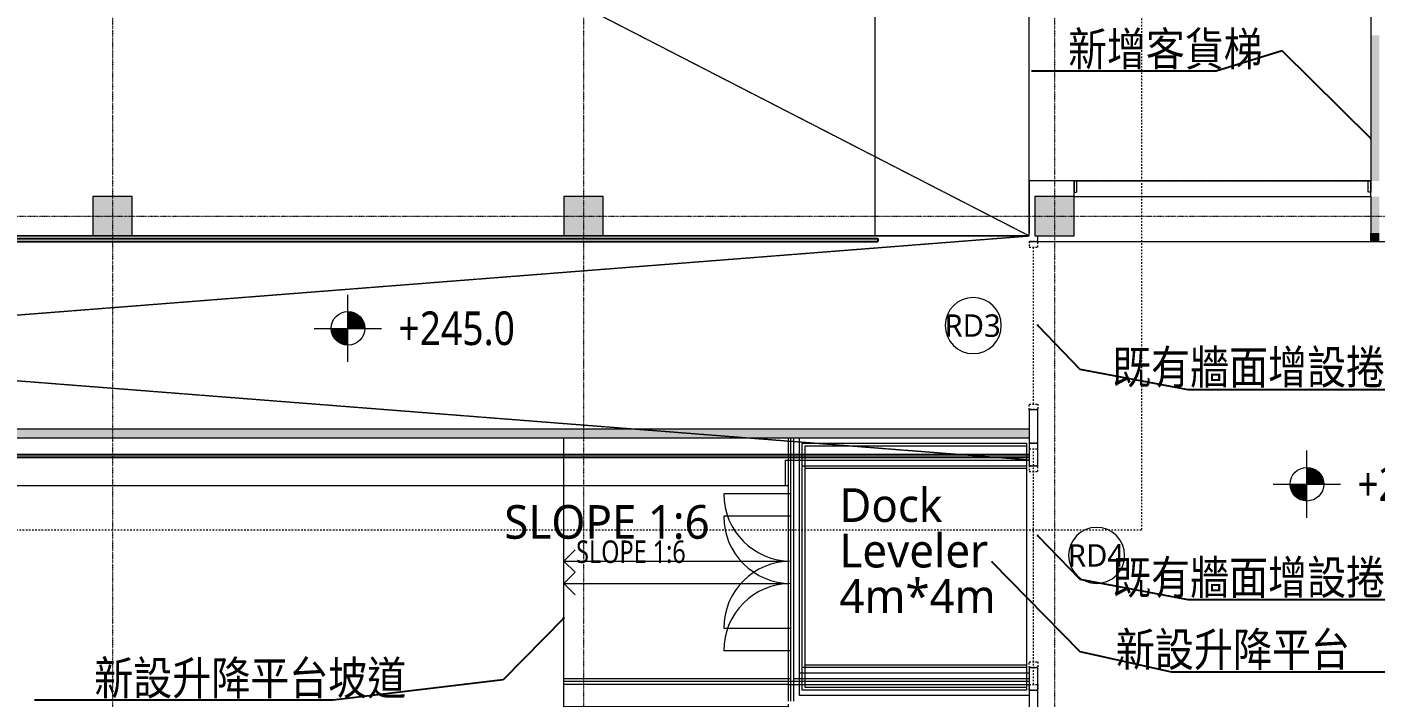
# Model space of a CAD drawing. Extents: x -76427 to 292734, y -42117 to 131250.
# Drawn here: x 225276 to 249315, y 51425 to 63375 of the extents above; entities that cross this region are included whole.
import ezdxf

# ---------------------------------------------------------------- set-up
doc = ezdxf.new("R2010")
doc.units = 0
doc.header["$LTSCALE"] = 10
for name, pattern in [('H12PL1$0$HIDDEN', [0.4, 0.3, -0.1]), ('H12PL1$0$JJP_三點線', [0.9, 0.3, -0.15, 0, -0.15, 0, -0.15, 0, -0.15]), ('H12PL1$0$JJP_虛線(退縮線、投影線、地下室範圍、非屬本工程、圖面分區)', [0.45, 0.3, -0.15]), ('H12PL1$0$TAI_虛線', [5.644, 2.822, -2.822]), ('XFM7P10ICA$0$H12PL1$0$HIDDEN', [0.4, 0.3, -0.1]), ('XFM7P10ICA$0$H12PL1$0$JJP_三點線', [0.9, 0.3, -0.15, 0, -0.15, 0, -0.15, 0, -0.15]), ('XFM7P10ICA$0$H12PL1$0$TAI_虛線', [5.644, 2.822, -2.822])]:
    doc.linetypes.add(name, pattern=pattern)
for name, color, linetype in [('H12PL1$0$A-OBJE-2D', 252, 'Continuous'), ('H12PL1$0$A-TEXT', 252, 'Continuous'), ('H12PL1$0$A-WALL-IN', 252, 'Continuous'), ('H12PL1$0$A-ZONE', 252, 'Continuous'), ('H12PL1$0$Door', 252, 'Continuous'), ('H12PL1$0$S-COL', 252, 'Continuous'), ('H12PL1$0$S-GRID', 252, 'Continuous'), ('XFDP10$0$A-W-P4S (50K)', 2, 'Continuous'), ('XFM7P10ICA$0$H12PL1$0$A-OBJE-2D', 252, 'Continuous'), ('XFM7P10ICA$0$H12PL1$0$A-TEXT-修改說明', 252, 'Continuous'), ('XFM7P10ICA$0$H12PL1$0$A-WALL-IN', 252, 'Continuous'), ('XFM7P10ICA$0$H12PL1$0$A-ZONE', 252, 'Continuous'), ('XFM7P10ICA$0$H12PL1$0$D label', 252, 'Continuous'), ('XFM7P10ICA$0$H12PL1$0$Door', 252, 'Continuous'), ('XFM7P10ICA$0$H12PL1$0$Hattch', 252, 'Continuous'), ('XFM7P10ICA$0$H12PL1$0$S-COL', 252, 'Continuous'), ('XFM7P10ICA$0$H12PL1$0$S-GRID', 252, 'Continuous'), ('XFM7P10ICA$0$H12PL1$0$S-SLAB-SHOW', 252, 'Continuous')]:
    doc.layers.add(name, color=color, linetype=linetype)
doc.styles.add('H12PL1$0$Standard', font='', dxfattribs={"width": 0.8})
doc.styles.add('XFM7P10ICA$0$H12PL1$0$dim-txt', font='isocp.shx', dxfattribs={"width": 0.7, "bigfont": 'chineset.shx'})
doc.styles.add('XFM7P10ICA$0$H12PL1$0$Standard', font='isocp.shx', dxfattribs={"bigfont": 'chineset.shx'})
doc.styles.get('H12PL1$0$Standard').set_extended_font_data('Microsoft JhengHei')
doc.dimstyles.new('XFM7P10ICA$0$H12PL1$0$ARCH-dim-200MM', dxfattribs={"dimscale": 200, "dimtxt": 0.3, "dimasz": 0.1, "dimexe": 0.1, "dimexo": 0.1, "dimgap": 0.05, "dimtad": 1, "dimdec": 0, "dimlfac": 10, "dimrnd": 0.5, "dimdsep": 46, "dimtxsty": 'XFM7P10ICA$0$H12PL1$0$dim-txt', "dimblk": 'XFM7P10ICA$0$H12PL1$0$_Dot', "dimcen": 2, "dimclrd": 256, "dimclre": 256, "dimclrt": 256, "dimadec": 0, "dimazin": 0, "dimtfac": 1, "dimtix": 1, "dimtmove": 2, "dimatfit": 3, "dimldrblk": 'XFM7P10ICA$0$H12PL1$0$_OBLIQUE', "dimfxl": 1, "dimtvp": 1, "dimtolj": 1, "dimarcsym": 0})

# ---------------------------------------------------------------- blocks, each defined once
blk = doc.blocks.new('XFM7P10ICA$0$H12PL1$0$_Dot')
blk = doc.blocks.new('XFM7P10ICA$0$H12PL1$0$_OBLIQUE')
at = {"color": 0, "linetype": 'ByBlock', "lineweight": -2}
blk.add_line((-0.5, -0.5), (0.5, 0.5), dxfattribs=at)
blk = doc.blocks.new('XFDP10')
at = {"layer": 'XFDP10$0$A-W-P4S (50K)'}
for p, q in [((208751.3, 59550), (240449.5, 59550, 0)), ((208801.3, 59600, 0), (240449.5, 59600, 0)), ((240449.5, 59600, 0), (240449.5, 59550, 0)), ((202225, 55750, 0), (243150, 55750, 0)), ((202225, 55700, 0), (243150, 55700, 0))]:
    blk.add_line(p, q, dxfattribs=at)
blk = doc.blocks.new('H12PL1')
at = {"layer": 'H12PL1$0$A-OBJE-2D', "linetype": 'H12PL1$0$HIDDEN', "lineweight": 0}
for p, q in [((192000, 85950), (243150, 59650)), ((192000, 55650), (243150, 59650)), ((243150, 55650), (192000, 59650))]:
    blk.add_line(p, q, dxfattribs=at)
at = {"layer": 'H12PL1$0$A-OBJE-2D', "lineweight": 0}
for q in [(235050, 53650), (235050, 53250)]:
    blk.add_line((234850, 53450), q, dxfattribs=at)
at = {"layer": 'H12PL1$0$A-OBJE-2D', "linetype": 'H12PL1$0$HIDDEN', "lineweight": 0}
for points in [[(243150, 59650), (243150, 89450)], [(243150, 59650), (192000, 59650)]]:
    blk.add_lwpolyline(points, dxfattribs=at)
at = {"layer": 'H12PL1$0$A-OBJE-2D', "lineweight": 0}
for points in [[(192000, 85950), (192000, 55200), (238800, 55200), (238800, 55650), (243150, 55650)], [(238900, 51350), (238900, 55650)], [(238950, 51350), (238950, 55650)], [(243150, 51450), (239050, 51450), (239050, 55650)], [(243100, 55500), (239150, 55500), (239150, 51600), (243100, 51600)], [(238850, 51300), (238850, 51250), (234850, 51250), (234850, 55200), (238850, 55200), (238850, 51350)], [(238900, 54650), (237700, 54650)], [(238900, 52250), (237700, 52250)]]:
    blk.add_lwpolyline(points, dxfattribs=at)
blk.add_lwpolyline([(239100, 55550), (243100, 55550), (243100, 51550), (239100, 51550)], close=True, dxfattribs=at)
at = {"layer": 'H12PL1$0$A-OBJE-2D', "lineweight": 0, "flags": 128}
blk.add_lwpolyline([(234850, 53450), (238850, 53450)], dxfattribs=at)
at = {"layer": 'H12PL1$0$A-OBJE-2D', "lineweight": 0}
for centre, start, end in [((238900, 54650), 180, 270), ((238900, 52250), 90, 180)]:
    blk.add_arc(centre, 1200, start, end, dxfattribs=at)
at = {"layer": 'H12PL1$0$A-WALL-IN', "lineweight": 0}
for p, q in [((243950, 60350), (243950, 60630)), ((249240, 60350), (249240, 60630)), ((243150, 59550), (243300, 59550)), ((243150, 56550), (243300, 56550)), ((243150, 55550), (243300, 55550)), ((243150, 51550), (243300, 51550))]:
    blk.add_line(p, q, dxfattribs=at)
at = {"layer": 'H12PL1$0$A-WALL-IN', "lineweight": 0, "flags": 128}
for points in [[(249240, 73425), (249240, 63225)], [(249240, 63225), (249240, 60630)], [(243150, 60630), (243150, 60350)], [(243950, 60630), (243150, 60630)], [(243150, 60350), (243150, 59700)], [(249240, 60350), (249240, 59700)], [(243300, 59550), (243300, 59650)], [(249240, 59550), (249240, 59700)], [(249240, 59550), (252715, 59550)], [(243150, 56550), (243150, 55550)], [(243300, 55550), (243300, 56550)], [(243150, 51550), (243150, 51225)], [(243300, 51225), (243300, 51550)]]:
    blk.add_lwpolyline(points, dxfattribs=at)
at = {"layer": 'H12PL1$0$A-ZONE', "linetype": 'H12PL1$0$HIDDEN', "lineweight": 0}
blk.add_lwpolyline([(243300, 59550), (249240, 59550)], dxfattribs=at)
at = {"layer": 'H12PL1$0$Door', "linetype": 'H12PL1$0$JJP_虛線(退縮線、投影線、地下室範圍、非屬本工程、圖面分區)', "lineweight": 0}
for p, q in [((244000, 60630), (243950, 60630)), ((243950, 60630), (243950, 60430)), ((243950, 60630), (249240, 60630)), ((244000, 60430), (244000, 60630)), ((249190, 60430), (249190, 60630)), ((249190, 60630), (249240, 60630)), ((249240, 60630), (249240, 60430)), ((243950, 60430), (244000, 60430)), ((243950, 60350), (249240, 60350)), ((249240, 60430), (249190, 60430))]:
    blk.add_line(p, q, dxfattribs=at)
at = {"layer": 'H12PL1$0$Door', "linetype": 'H12PL1$0$TAI_虛線', "lineweight": 0}
for p, q in [((243150, 59550), (243150, 59450)), ((243300, 59550), (243150, 59550)), ((243150, 59450), (243300, 59450)), ((243225, 56650), (243225, 59450)), ((243300, 59450), (243300, 59550)), ((243150, 56550), (243150, 56650)), ((243150, 56650), (243300, 56650)), ((243300, 56550), (243150, 56550)), ((243300, 56650), (243300, 56550)), ((243150, 55550), (243150, 55450)), ((243300, 55550), (243150, 55550)), ((243300, 55450), (243300, 55550)), ((243150, 55450), (243300, 55450)), ((243225, 51650), (243225, 55450)), ((243150, 51550), (243150, 51650)), ((243150, 51650), (243300, 51650)), ((243300, 51550), (243150, 51550)), ((243300, 51650), (243300, 51550))]:
    blk.add_line(p, q, dxfattribs=at)
at = {"layer": 'H12PL1$0$S-COL', "lineweight": 0, "flags": 128}
for points in [[(226450, 59650), (227150, 59650), (227150, 60350), (226450, 60350)], [(234850, 59650), (235550, 59650), (235550, 60350), (234850, 60350)], [(243250, 59650), (243950, 59650), (243950, 60350), (243250, 60350)]]:
    blk.add_lwpolyline(points, close=True, dxfattribs=at)
at = {"layer": 'H12PL1$0$S-GRID', "linetype": 'H12PL1$0$JJP_三點線', "lineweight": 0}
for p, q in [((226800, 128250), (226800, -28000)), ((235200, 128250), (235200, -28000)), ((243600, 128250), (243600, -28000)), ((-29000, 60000), (289600, 60000))]:
    blk.add_line(p, q, dxfattribs=at)
blk.add_blockref('XFDP10', (0, 0))
at = {"layer": 'H12PL1$0$A-TEXT', "linetype": 'Continuous', "lineweight": 0, "insert": (235069.27, 54216.81), "char_height": 400, "attachment_point": 1, "style": 'H12PL1$0$Standard'}
blk.add_mtext('\\A1;SLOPE 1:6 ', dxfattribs=at)
blk = doc.blocks.new('XFM7P10ICA$0$H12PL1')
at = {"layer": 'XFM7P10ICA$0$H12PL1$0$Hattch', "linetype": 'Continuous', "lineweight": 0}
for points in [[(249390, 60630), (249390, 63225), (249240, 63225), (249240, 60630)], [(226450, 59650), (227150, 59650), (227150, 60350), (226450, 60350)], [(234850, 59650), (235550, 59650), (235550, 60350), (234850, 60350)], [(243250, 59650), (243950, 59650), (243950, 60350), (243250, 60350)], [(249390, 59700), (249390, 60350), (249240, 60350), (249240, 59700)], [(249240, 59700), (249240, 59550), (249390, 59700)], [(249390, 59700), (249240, 59550), (249390, 59550)], [(231000, 58000), (231300, 58000), (231277.16, 58114.81), (231212.13, 58212.13), (231114.81, 58277.16), (231000, 58300)], [(231000, 58000), (230700, 58000), (230722.84, 57885.19), (230787.87, 57787.87), (230885.19, 57722.84), (231000, 57700)], [(192900, 56050), (243150, 56050), (243150, 56200), (192900, 56200)], [(248100, 55221.02), (248400, 55221.02), (248377.16, 55335.82), (248312.13, 55433.15), (248214.81, 55498.18), (248100, 55521.02)], [(248100, 55221.02), (247800, 55221.02), (247822.84, 55106.21), (247887.87, 55008.88), (247985.19, 54943.85), (248100, 54921.02)]]:
    blk.add_hatch(color=256, dxfattribs=at).paths.add_polyline_path(points)
at = {"layer": 'XFM7P10ICA$0$H12PL1$0$A-OBJE-2D', "lineweight": 0}
for q in [(235050, 54050), (235050, 53650)]:
    blk.add_line((234850, 53850), q, dxfattribs=at)
for points in [[(238850, 51700), (238850, 51650), (234850, 51650), (234850, 56050), (238850, 56050), (238850, 51750)], [(238900, 51750), (238900, 56050)], [(238950, 51750), (238950, 56050)], [(243150, 51850), (239050, 51850), (239050, 56050)], [(243100, 55900), (239150, 55900), (239150, 52000), (243100, 52000)], [(238900, 55050), (237700, 55050)], [(238900, 52650), (237700, 52650)], [(238900, 51750), (234850, 51750)], [(243150, 51700), (234850, 51700)], [(243150, 51750), (238950, 51750)], [(238850, 51650), (243150, 51650)]]:
    blk.add_lwpolyline(points, dxfattribs=at)
blk.add_lwpolyline([(239100, 55950), (243100, 55950), (243100, 51950), (239100, 51950)], close=True, dxfattribs=at)
at = {"layer": 'XFM7P10ICA$0$H12PL1$0$A-OBJE-2D', "lineweight": 0, "flags": 128}
blk.add_lwpolyline([(234850, 53850), (238850, 53850)], dxfattribs=at)
at = {"layer": 'XFM7P10ICA$0$H12PL1$0$A-OBJE-2D', "lineweight": 0}
for centre, start, end in [((238900, 55050), 180, 270), ((238900, 52650), 90, 180)]:
    blk.add_arc(centre, 1200, start, end, dxfattribs=at)
at = {"layer": 'XFM7P10ICA$0$H12PL1$0$A-TEXT-修改說明', "linetype": 'XFM7P10ICA$0$H12PL1$0$TAI_虛線', "lineweight": 0}
blk.add_lwpolyline([(199590, 76450), (245150, 76450), (245150, 54400), (190750, 54400), (190750, 92330), (199590, 92330)], close=True, dxfattribs=at)
at = {"layer": 'XFM7P10ICA$0$H12PL1$0$A-TEXT-修改說明', "lineweight": 0}
for points in [[(192900, 59650), (240400, 59650), (240400, 72550), (238750, 72550), (238750, 89450)], [(240400, 59650), (243150, 59650)]]:
    blk.add_lwpolyline(points, dxfattribs=at)
at = {"layer": 'XFM7P10ICA$0$H12PL1$0$A-WALL-IN', "lineweight": 0}
for p, q in [((243150, 59550), (243300, 59550)), ((243150, 56550), (243300, 56550)), ((243150, 55950), (243300, 55950)), ((243150, 51950), (243300, 51950))]:
    blk.add_line(p, q, dxfattribs=at)
at = {"layer": 'XFM7P10ICA$0$H12PL1$0$A-WALL-IN', "lineweight": 0, "flags": 128}
for points in [[(249240, 75300), (249240, 63225)], [(249240, 63225), (249240, 60630)], [(243150, 60630), (243150, 60350)], [(249240, 60630), (243150, 60630)], [(243150, 60350), (243150, 59700)], [(243950, 60350), (249240, 60350)], [(249240, 60350), (249240, 59700)], [(243300, 59550), (243300, 59650)], [(249240, 59550), (249240, 59700)], [(249240, 59550), (252715, 59550)], [(243150, 56550), (243150, 56200)], [(243300, 55950), (243300, 56550)], [(243150, 56200), (192900, 56200)], [(192900, 56050), (243150, 56050)], [(243150, 56050), (243150, 55950)], [(243150, 51950), (243150, 51425)], [(243300, 51425), (243300, 51950)]]:
    blk.add_lwpolyline(points, dxfattribs=at)
at = {"layer": 'XFM7P10ICA$0$H12PL1$0$A-ZONE', "linetype": 'XFM7P10ICA$0$H12PL1$0$HIDDEN', "lineweight": 0}
blk.add_lwpolyline([(243300, 59550), (249240, 59550)], dxfattribs=at)
at = {"layer": 'XFM7P10ICA$0$H12PL1$0$D label', "lineweight": 0, "flags": 128}
for points in [[(242150, 58550, 1), (242150, 57550, 1)], [(244350, 54450, 1), (244350, 53450, 1)]]:
    blk.add_lwpolyline(points, format="xyb", close=True, dxfattribs=at)
at = {"layer": 'XFM7P10ICA$0$H12PL1$0$Door', "linetype": 'XFM7P10ICA$0$H12PL1$0$TAI_虛線', "lineweight": 0}
for p, q in [((243150, 59550), (243150, 59450)), ((243300, 59550), (243150, 59550)), ((243150, 59450), (243300, 59450)), ((243225, 56650), (243225, 59450)), ((243300, 59450), (243300, 59550)), ((243150, 56550), (243150, 56650)), ((243150, 56650), (243300, 56650)), ((243300, 56550), (243150, 56550)), ((243300, 56650), (243300, 56550)), ((243150, 55950), (243150, 55850)), ((243300, 55950), (243150, 55950)), ((243150, 55850), (243300, 55850)), ((243225, 52050), (243225, 55850)), ((243300, 55850), (243300, 55950)), ((243150, 51950), (243150, 52050)), ((243150, 52050), (243300, 52050)), ((243300, 51950), (243150, 51950)), ((243300, 52050), (243300, 51950))]:
    blk.add_line(p, q, dxfattribs=at)
at = {"layer": 'XFM7P10ICA$0$H12PL1$0$S-COL', "lineweight": 0, "flags": 128}
for points in [[(226450, 59650), (227150, 59650), (227150, 60350), (226450, 60350)], [(234850, 59650), (235550, 59650), (235550, 60350), (234850, 60350)], [(243250, 59650), (243950, 59650), (243950, 60350), (243250, 60350)]]:
    blk.add_lwpolyline(points, close=True, dxfattribs=at)
at = {"layer": 'XFM7P10ICA$0$H12PL1$0$S-GRID', "linetype": 'XFM7P10ICA$0$H12PL1$0$JJP_三點線', "lineweight": 0}
for p, q in [((226800, 128250), (226800, -28000)), ((235200, 128250), (235200, -28000)), ((243600, 128250), (243600, -28000)), ((-29000, 60000), (289600, 60000))]:
    blk.add_line(p, q, dxfattribs=at)
at = {"layer": 'XFM7P10ICA$0$H12PL1$0$S-SLAB-SHOW', "lineweight": 0}
for p, q in [((231000, 57400), (231000, 58600)), ((230400, 58000), (231600, 58000)), ((248100, 54621.02), (248100, 55821.02)), ((247500, 55221.02), (248700, 55221.02))]:
    blk.add_line(p, q, dxfattribs=at)
for centre in [(231000, 58000), (248100, 55221.02)]:
    blk.add_circle(centre, 300, dxfattribs=at)
at = {"layer": 'XFM7P10ICA$0$H12PL1$0$A-OBJE-2D', "linetype": 'Continuous', "lineweight": 0, "insert": (233787.53, 54847.76), "char_height": 600, "attachment_point": 1, "style": 'XFM7P10ICA$0$H12PL1$0$Standard'}
blk.add_mtext('\\A1;{\\fMicrosoft JhengHei|b0|i0|c136|p34;SLOPE 1:6 }', dxfattribs=at)
at = {"layer": 'XFM7P10ICA$0$H12PL1$0$A-TEXT-修改說明', "linetype": 'Continuous', "lineweight": 0, "style": 'XFM7P10ICA$0$H12PL1$0$Standard'}
for s, insert, char_height, attachment_point in [('\\A1;{\\fMicrosoft JhengHei|b0|i0|c136|p34;\\W0.85;新增客貨梯}', (243841.26, 62947.52), 598.4677, 4), ('\\A1;{\\fMicrosoft JhengHei|b0|i0|c136|p34;\\W0.85;既有牆面增設捲門}', (250190.52, 57274.43), 600, 6), ('\\A1;{\\fMicrosoft JhengHei|b0|i0|c136|p34;\\W0.85;既有牆面增設捲門}', (250190.52, 53524.43), 600, 6), ('\\A1;{\\fMicrosoft JhengHei|b0|i0|c136|p34;\\W0.85;新設升降平台}', (248867.29, 52240.08), 600, 6), ('\\A1;{\\fMicrosoft JhengHei|b0|i0|c136|p34;\\W0.85;新設升降平台坡道}', (226475.22, 51730.7), 600, 4)]:
    blk.add_mtext(s, dxfattribs=dict(at, insert=insert, char_height=char_height, attachment_point=attachment_point))
at = {"layer": 'XFM7P10ICA$0$H12PL1$0$A-TEXT-修改說明', "linetype": 'Continuous', "lineweight": 0, "insert": (239763.53, 55147.55), "char_height": 600, "attachment_point": 1, "line_spacing_factor": 0.811433, "style": 'XFM7P10ICA$0$H12PL1$0$Standard'}
blk.add_mtext('\\A1;{\\fMicrosoft JhengHei|b0|i0|c136|p34;Dock\\PLeveler\\P4m*4m}', dxfattribs=at)
at = {"layer": 'XFM7P10ICA$0$H12PL1$0$D label', "lineweight": 0, "char_height": 400, "attachment_point": 7, "style": 'XFM7P10ICA$0$H12PL1$0$Standard'}
for s, insert in [('\\A1;\\pt0;{\\fMicrosoft JhengHei|b0|i0|c136|p34;RD3}', (241638, 57843.41)), ('\\A1;\\pt0;{\\fMicrosoft JhengHei|b0|i0|c136|p34;RD4}', (243838, 53750))]:
    blk.add_mtext(s, dxfattribs=dict(at, insert=insert))
at = {"layer": 'XFM7P10ICA$0$H12PL1$0$S-SLAB-SHOW', "lineweight": 0, "char_height": 600, "attachment_point": 7, "style": 'XFM7P10ICA$0$H12PL1$0$Standard'}
for insert in [(231900, 57690.12), (249000, 54911.14)]:
    blk.add_mtext('\\A1;{\\fMicrosoft JhengHei|b0|i0|c136|p34;\\W0.85;+245.0}', dxfattribs=dict(at, insert=insert))
at = {"layer": 'XFM7P10ICA$0$H12PL1$0$A-TEXT-修改說明', "lineweight": 0, "annotation_type": 0, "has_hookline": 1}
for points, hookline_direction, text_width in [([(249240, 61387.5), (247656.55, 62947.52), (246484.57, 62586.51), (246464.57, 62586.51)], 1, 3266.63), ([(243300, 58050), (244052.83, 57274.43), (245975.67, 56911.75)], 0, 5256.06), ([(243300, 54300), (244052.83, 53524.43), (245975.67, 53161.75)], 0, 5256.06), ([(242487.2, 53828.46), (244052.83, 52240.08), (245683.9, 51877.4)], 0, 3966.74), ([(234850, 52834.14), (233769.3, 51730.7), (230739.06, 51368.02)], 1, 5317.3)]:
    blk.add_leader(points, dimstyle='XFM7P10ICA$0$H12PL1$0$ARCH-dim-200MM', dxfattribs=dict(at, hookline_direction=hookline_direction, text_width=text_width))
blk = doc.blocks.new('XFM7P10ICA')
blk.add_blockref('XFM7P10ICA$0$H12PL1', (0, 0))

msp = doc.modelspace()

# ---------------------------------------------------------------- block references
msp.add_blockref('XFM7P10ICA', (0, 0))

# ---------------------------------------------------------------- next in the draw order: block references
msp.add_blockref('H12PL1', (0, 0))

doc.saveas('drawing.dxf')
